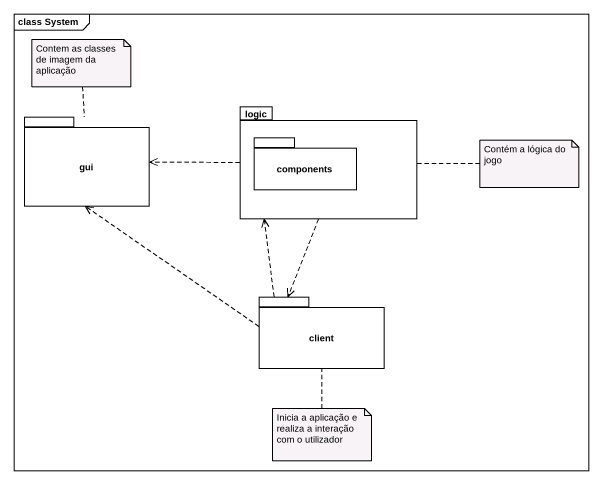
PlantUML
@startuml
mainframe class System
package logic {
  package components {
  }
}
package gui {
}
package client {
}
logic .left.> gui
logic ..> client
client .up.> logic
client .up.> gui
note top of gui : Contem as classes de imagem da aplicação
note right of logic : Contém a lógica do jogo
note bottom of client : Inicia a aplicação e realiza a interação com o utilizador
@enduml
